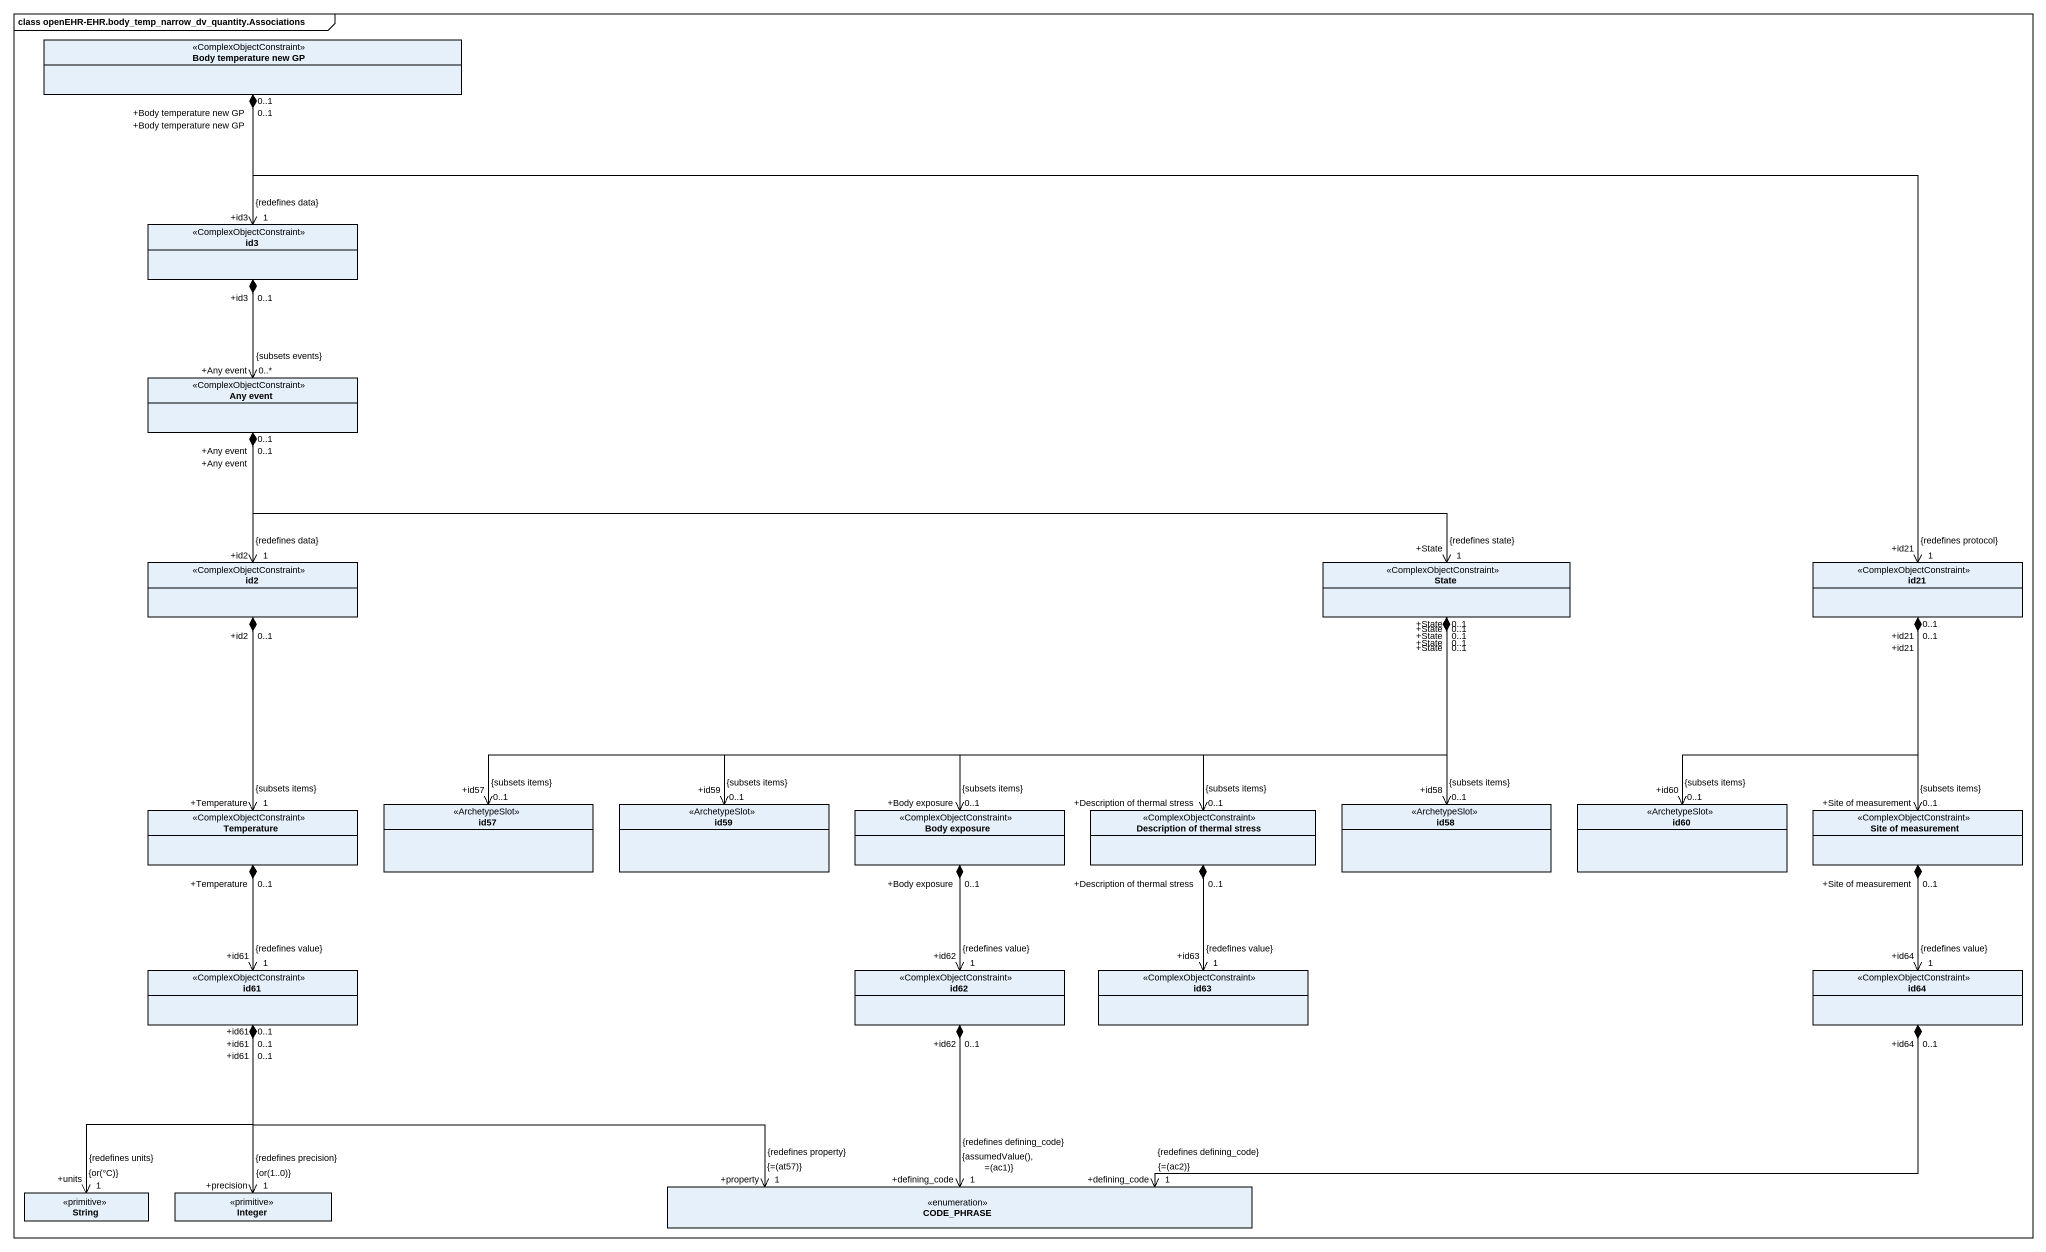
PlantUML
@startuml
mainframe class openEHR-EHR.body_temp_narrow_dv_quantity.Associations
hide circle
hide empty members
class "Body temperature new GP" as Body_temperature_new_GP <<ComplexObjectConstraint>>
class id3 <<ComplexObjectConstraint>>
class "Any event" as Any_event <<ComplexObjectConstraint>>
class id2 <<ComplexObjectConstraint>>
class "State" as State_ <<ComplexObjectConstraint>>
class id21 <<ComplexObjectConstraint>>
class Temperature <<ComplexObjectConstraint>>
class id57 <<ArchetypeSlot>>
class id59 <<ArchetypeSlot>>
class "Body exposure" as Body_exposure <<ComplexObjectConstraint>>
class "Description of thermal stress" as Description_of_thermal <<ComplexObjectConstraint>>
class id58 <<ArchetypeSlot>>
class id60 <<ArchetypeSlot>>
class "Site of measurement" as Site_of_measurement <<ComplexObjectConstraint>>
class id61 <<ComplexObjectConstraint>>
class id62 <<ComplexObjectConstraint>>
class id63 <<ComplexObjectConstraint>>
class id64 <<ComplexObjectConstraint>>
class String <<primitive>>
class Integer <<primitive>>
enum CODE_PHRASE
Body_temperature_new_GP "+Body temperature new GP\n0..1" *--> "+id3\n1\n{redefines data}" id3
Body_temperature_new_GP "+Body temperature new GP\n0..1" *-right-> "+id21\n1\n{redefines protocol}" id21
id3 "+id3\n0..1" *--> "+Any event\n0..*\n{subsets events}" Any_event
Any_event "+Any event\n0..1" *--> "+id2\n1\n{redefines data}" id2
Any_event "+Any event\n0..1" *-right-> "+State\n1\n{redefines state}" State_
id2 "+id2\n0..1" *--> "+Temperature\n1\n{subsets items}" Temperature
State_ "+State\n0..1" *-left-> "+id57\n0..1\n{subsets items}" id57
State_ "+State\n0..1" *-left-> "+id59\n0..1\n{subsets items}" id59
State_ "+State\n0..1" *-left-> "+Body exposure\n0..1\n{subsets items}" Body_exposure
State_ "+State\n0..1" *--> "+Description of thermal stress\n0..1\n{subsets items}" Description_of_thermal
State_ "+State\n0..1" *--> "+id58\n0..1\n{subsets items}" id58
id21 "+id21\n0..1" *--> "+id60\n0..1\n{subsets items}" id60
id21 "+id21\n0..1" *--> "+Site of measurement\n0..1\n{subsets items}" Site_of_measurement
Temperature "+Temperature\n0..1" *--> "+id61\n1\n{redefines value}" id61
Body_exposure "+Body exposure\n0..1" *--> "+id62\n1\n{redefines value}" id62
Description_of_thermal "+Description of thermal stress\n0..1" *--> "+id63\n1\n{redefines value}" id63
Site_of_measurement "+Site of measurement\n0..1" *--> "+id64\n1\n{redefines value}" id64
id61 "+id61\n0..1" *--> "+units\n1\n{or(°C)}\n{redefines units}" String
id61 "+id61\n0..1" *--> "+precision\n1\n{or(1..0)}\n{redefines precision}" Integer
id61 "+id61\n0..1" *-right-> "+property\n1\n{=(at57)}\n{redefines property}" CODE_PHRASE
id62 "+id62\n0..1" *--> "+defining_code\n1\n{assumedValue(), =(ac1)}\n{redefines defining_code}" CODE_PHRASE
id64 "+id64\n0..1" *-left-> "+defining_code\n1\n{=(ac2)}\n{redefines defining_code}" CODE_PHRASE
@enduml
